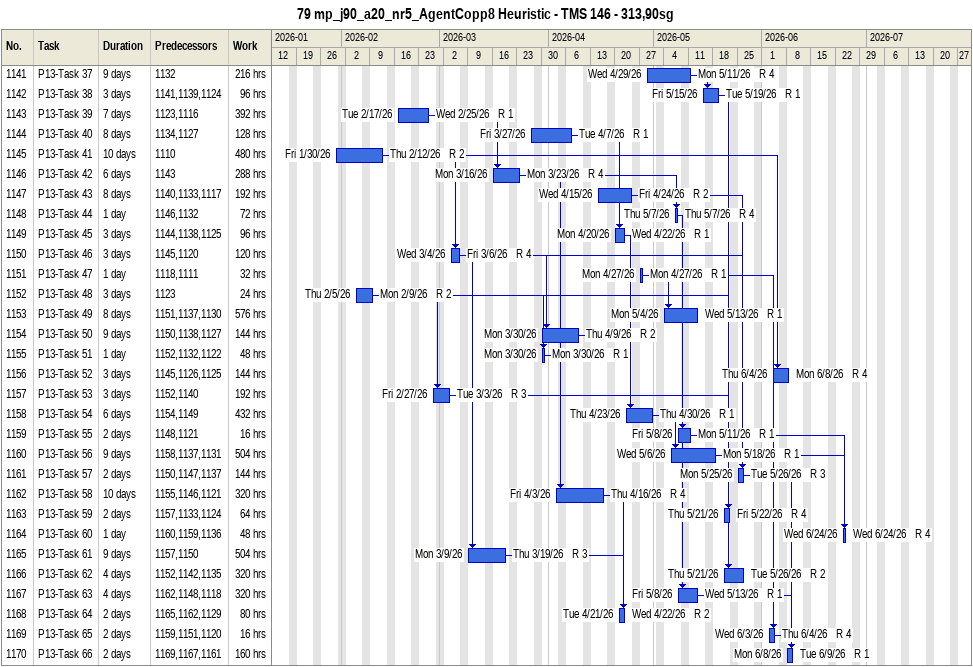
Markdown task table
79 mp_j90_a20_nr5_AgentCopp8 Heuristic - TMS 146 - 313,90sg

| ID | Task | Duration | Start | Finish | Predecessors | Resources | Work (h) |
|---|---|---|---|---|---|---|---|
| 1141 | P13-Task 37 | 9d | 2026-04-29 | 2026-05-11 | 1132 | R 4 | 216 |
| 1142 | P13-Task 38 | 3d | 2026-05-15 | 2026-05-19 | 1141, 1139, 1124 | R 1 | 96 |
| 1143 | P13-Task 39 | 7d | 2026-02-17 | 2026-02-25 | 1123, 1116 | R 1 | 392 |
| 1144 | P13-Task 40 | 8d | 2026-03-27 | 2026-04-07 | 1134, 1127 | R 1 | 128 |
| 1145 | P13-Task 41 | 10d | 2026-01-30 | 2026-02-12 | 1110 | R 2 | 480 |
| 1146 | P13-Task 42 | 6d | 2026-03-16 | 2026-03-23 | 1143 | R 4 | 288 |
| 1147 | P13-Task 43 | 8d | 2026-04-15 | 2026-04-24 | 1140, 1133, 1117 | R 2 | 192 |
| 1148 | P13-Task 44 | 1d | 2026-05-07 | 2026-05-07 | 1146, 1132 | R 4 | 72 |
| 1149 | P13-Task 45 | 3d | 2026-04-20 | 2026-04-22 | 1144, 1138, 1125 | R 1 | 96 |
| 1150 | P13-Task 46 | 3d | 2026-03-04 | 2026-03-06 | 1145, 1120 | R 4 | 120 |
| 1151 | P13-Task 47 | 1d | 2026-04-27 | 2026-04-27 | 1118, 1111 | R 1 | 32 |
| 1152 | P13-Task 48 | 3d | 2026-02-05 | 2026-02-09 | 1123 | R 2 | 24 |
| 1153 | P13-Task 49 | 8d | 2026-05-04 | 2026-05-13 | 1151, 1137, 1130 | R 1 | 576 |
| 1154 | P13-Task 50 | 9d | 2026-03-30 | 2026-04-09 | 1150, 1138, 1127 | R 2 | 144 |
| 1155 | P13-Task 51 | 1d | 2026-03-30 | 2026-03-30 | 1152, 1132, 1122 | R 1 | 48 |
| 1156 | P13-Task 52 | 3d | 2026-06-04 | 2026-06-08 | 1145, 1126, 1125 | R 4 | 144 |
| 1157 | P13-Task 53 | 3d | 2026-02-27 | 2026-03-03 | 1152, 1140 | R 3 | 192 |
| 1158 | P13-Task 54 | 6d | 2026-04-23 | 2026-04-30 | 1154, 1149 | R 1 | 432 |
| 1159 | P13-Task 55 | 2d | 2026-05-08 | 2026-05-11 | 1148, 1121 | R 1 | 16 |
| 1160 | P13-Task 56 | 9d | 2026-05-06 | 2026-05-18 | 1158, 1137, 1131 | R 1 | 504 |
| 1161 | P13-Task 57 | 2d | 2026-05-25 | 2026-05-26 | 1150, 1147, 1137 | R 3 | 144 |
| 1162 | P13-Task 58 | 10d | 2026-04-03 | 2026-04-16 | 1155, 1146, 1121 | R 4 | 320 |
| 1163 | P13-Task 59 | 2d | 2026-05-21 | 2026-05-22 | 1157, 1133, 1124 | R 4 | 64 |
| 1164 | P13-Task 60 | 1d | 2026-06-24 | 2026-06-24 | 1160, 1159, 1136 | R 4 | 48 |
| 1165 | P13-Task 61 | 9d | 2026-03-09 | 2026-03-19 | 1157, 1150 | R 3 | 504 |
| 1166 | P13-Task 62 | 4d | 2026-05-21 | 2026-05-26 | 1152, 1142, 1135 | R 2 | 320 |
| 1167 | P13-Task 63 | 4d | 2026-05-08 | 2026-05-13 | 1162, 1148, 1118 | R 1 | 320 |
| 1168 | P13-Task 64 | 2d | 2026-04-21 | 2026-04-22 | 1165, 1162, 1129 | R 2 | 80 |
| 1169 | P13-Task 65 | 2d | 2026-06-03 | 2026-06-04 | 1159, 1151, 1120 | R 4 | 16 |
| 1170 | P13-Task 66 | 2d | 2026-06-08 | 2026-06-09 | 1169, 1167, 1161 | R 1 | 160 |
